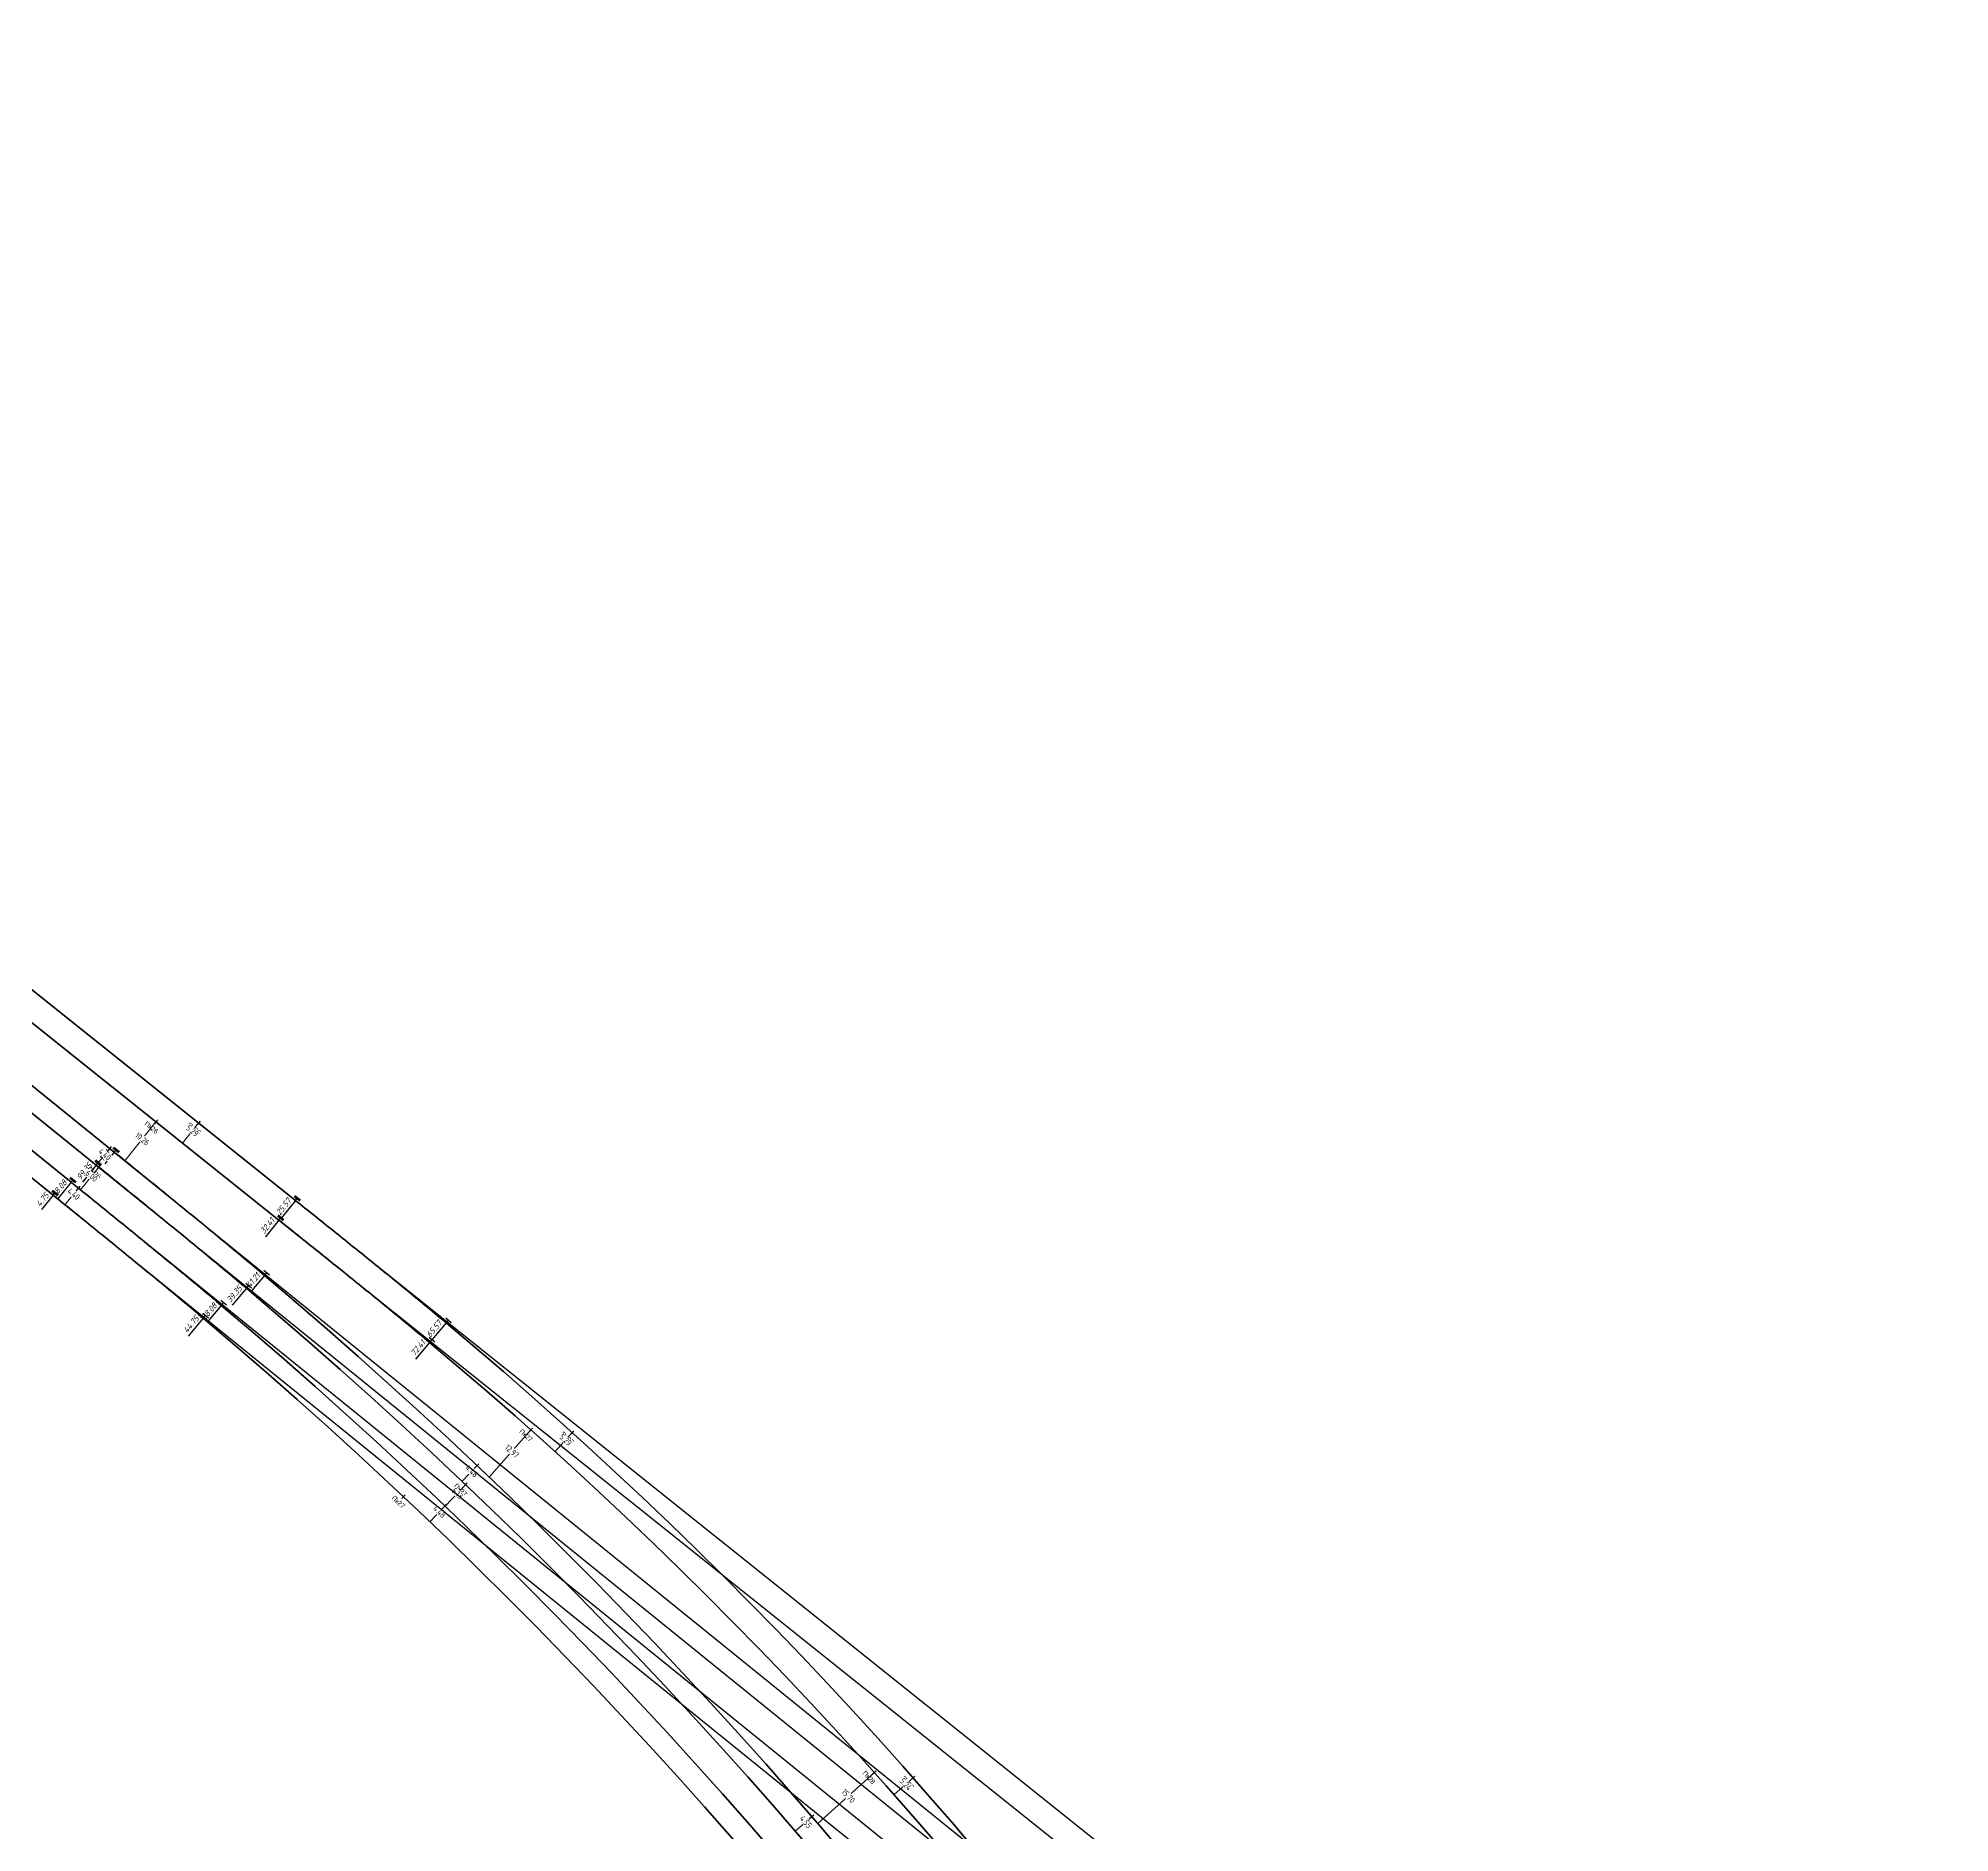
# Model space of a CAD drawing. Extents: x 10590 to 14299, y 7312 to 9553.
# Drawn here: x 12202.4 to 12596.3, y 8399.5 to 8769.1 of the extents above; entities that cross this region are included whole.
import ezdxf
from ezdxf.enums import TextEntityAlignment as Align

# ---------------------------------------------------------------- set-up
doc = ezdxf.new("R2010")
doc.units = 0
for name, color, linetype in [('Вершины', 7, 'Continuous'), ('Междупутья в плане', 7, 'Continuous'), ('Ось трассы', 7, 'Continuous'), ('Параметры кривых', 7, 'Continuous'), ('Пикетаж', 7, 'Continuous')]:
    doc.layers.add(name, color=color, linetype=linetype)
doc.styles.add('Междупутья', font='simplex.shx', dxfattribs={"width": 0.7, "height": 2.5})
doc.styles.add('Параметры кривых', font='SPDS.shx', dxfattribs={"oblique": 15, "height": 2.5})
doc.styles.add('Пикетаж', font='pragmai.shx', dxfattribs={"height": 2})

msp = doc.modelspace()

# ---------------------------------------------------------------- linework, layer by layer
at = {"color": 1}
for p, q in [((12227, 8546.32), (12226.37, 8545.54)), ((12235.77, 8546.08), (12235.15, 8545.3)), ((12217.47, 8540.83), (12216.84, 8540.05)), ((12304.28, 8482.83), (12303.61, 8482.08)), ((12312.8, 8482.29), (12312.13, 8481.55)), ((12293.19, 8475.49), (12292.5, 8474.77)), ((12278.02, 8469.08), (12277.34, 8468.35)), ((12375.09, 8412.22), (12374.35, 8411.55)), ((12383.07, 8411.14), (12382.32, 8410.48)), ((12362.21, 8403.13), (12361.46, 8402.47))]:
    msp.add_line(p, q, dxfattribs=at)
at = {"color": 1, "linetype": 'ByBlock', "lineweight": -2}
for p, q in [((12217.83, 8540.54), (12219, 8539.6)), ((12217.99, 8540.73), (12219.15, 8539.79)), ((12218.1, 8539.68), (12218.41, 8540.07)), ((12205.51, 8530.82), (12205.83, 8531.21)), ((12209.22, 8533.48), (12209.53, 8533.87)), ((12255.16, 8530.58), (12256.33, 8529.65)), ((12255.31, 8530.78), (12256.48, 8529.84)), ((12255.43, 8529.73), (12255.74, 8530.12)), ((12251.73, 8526.55), (12252.9, 8525.62)), ((12251.88, 8526.75), (12253.06, 8525.81)), ((12252, 8525.69), (12252.31, 8526.08)), ((12248.94, 8515.37), (12250.08, 8514.4)), ((12245.23, 8512.71), (12246.38, 8511.74)), ((12245.32, 8511.65), (12245.8, 8512.23)), ((12249.03, 8514.31), (12249.51, 8514.89)), ((12240.06, 8509.18), (12241.2, 8508.21)), ((12240.15, 8508.12), (12240.63, 8508.69)), ((12236.35, 8506.52), (12237.5, 8505.55)), ((12236.44, 8505.46), (12236.92, 8506.03)), ((12286.39, 8505.58), (12287.54, 8504.61)), ((12286.49, 8504.52), (12286.97, 8505.1)), ((12282.97, 8501.54), (12284.12, 8500.58)), ((12283.06, 8500.49), (12283.54, 8501.06))]:
    msp.add_line(p, q, dxfattribs=at)
at = {"layer": 'Вершины', "color": 1}
msp.add_line((12255.43, 8529.73), (12485.36, 8345.96), dxfattribs=at)
at = {"layer": 'Междупутья в плане', "color": 1, "lineweight": 15}
for p, q in [((12226.69, 8545.93), (12220.28, 8537.91)), ((12235.46, 8545.69), (12232.16, 8541.56)), ((12217.16, 8540.44), (12214.39, 8537.02)), ((12303.94, 8482.46), (12295.32, 8472.77)), ((12312.46, 8481.92), (12308.91, 8478)), ((12292.84, 8475.13), (12289.76, 8471.88)), ((12374.72, 8411.89), (12363.03, 8401.41)), ((12382.7, 8410.81), (12378.77, 8407.34)), ((12361.84, 8402.8), (12358.39, 8399.83))]:
    msp.add_line(p, q, dxfattribs=at)
at = {"layer": 'Ось трассы', "color": 1, "lineweight": 100, "flags": 128}
msp.add_lwpolyline([(12015.02, 8721.87), (12255.43, 8529.73, -0.000351), (12263.24, 8523.48, -0.001053), (12271.03, 8517.21, -0.001756), (12278.79, 8510.9, -0.002458), (12286.49, 8504.52, -0.139405), (12560.18, 8101.91, -0.002458), (12563.27, 8092.41, -0.001756), (12566.29, 8082.87, -0.001053), (12569.25, 8073.32, -0.000351), (12572.19, 8063.76), (12588.93, 8009.16, 0.001116)], format="xyb", dxfattribs=at)
at = {"layer": 'Параметры кривых', "color": 1}
for p, q in [((12218.1, 8539.68), (12216.15, 8537.27)), ((12209.22, 8533.48), (12206.35, 8529.94)), ((12205.51, 8530.82), (12203.13, 8527.88)), ((12255.43, 8529.73), (12252.56, 8526.14)), ((12252, 8525.69), (12249.23, 8522.23)), ((12245.32, 8511.65), (12242.38, 8508.16)), ((12249.03, 8514.31), (12246.35, 8511.13)), ((12240.15, 8508.12), (12237.21, 8504.63)), ((12236.44, 8505.46), (12233.32, 8501.76)), ((12286.49, 8504.52), (12283.54, 8501)), ((12283.06, 8500.49), (12280.19, 8497.06))]:
    msp.add_line(p, q, dxfattribs=at)

# ---------------------------------------------------------------- texts
at = {"layer": 'Параметры кривых', "color": 1, "style": 'Параметры кривых', "oblique": 15}
for s, rotation, p in [('1.21', 51.0261, (12217.32, 8539.51)), ('4.75', 51.0261, (12204.73, 8530.65)), ('98.08', 51.0261, (12208.44, 8533.31)), ('25.57', 51.3674, (12254.65, 8529.55)), ('32.41', 51.3674, (12251.22, 8525.52)), ('39.35', 49.8802, (12244.53, 8511.5)), ('41.21', 49.8802, (12248.24, 8514.16)), ('38.08', 49.8802, (12239.36, 8507.96)), ('44.75', 49.8802, (12235.65, 8505.3)), ('65.57', 50.0799, (12285.7, 8504.36)), ('72.41', 50.0799, (12282.28, 8500.33))]:
    msp.add_text(s, height=1.25, rotation=rotation, dxfattribs=at).set_placement(p, align=Align.RIGHT)
at = {"layer": 'Пикетаж', "color": 1, "style": 'Пикетаж'}
for s, rotation, p in [('Пк26', 321.3674, (12225.44, 8544.36)), ('Пк26', 321.3674, (12234.21, 8544.13)), ('Пк26', 321.0261, (12215.9, 8538.89)), ('Пк27', 318.3036, (12302.61, 8480.96)), ('Пк27', 317.8632, (12311.12, 8480.44)), ('Пк27', 316.5119, (12291.47, 8473.68)), ('Пк27', 316.7149, (12276.31, 8467.26)), ('Пк28', 311.8658, (12373.23, 8410.55)), ('Пк28', 311.4255, (12381.2, 8409.48)), ('Пк28', 310.7823, (12360.32, 8401.49))]:
    msp.add_text(s, height=1, rotation=rotation, dxfattribs=at).set_placement(p, align=Align.CENTER)

# ---------------------------------------------------------------- next in the draw order: wipeouts: each hides what was drawn before it
at = {"color": 1}
for points in [[(12232.61, 8544.42), (12233.54, 8545.59), (12235.79, 8543.8), (12234.85, 8542.63)], [(12309.54, 8480.83), (12310.54, 8481.94), (12312.68, 8480.01), (12311.67, 8478.9)], [(12379.66, 8410.1), (12380.78, 8411.09), (12382.74, 8408.87), (12381.62, 8407.88)]]:
    msp.add_wipeout(points, dxfattribs=at)

# ---------------------------------------------------------------- next in the draw order: linework, layer by layer
at = {"layer": 'Вершины', "color": 1}
msp.add_line((12252, 8525.69), (12481.93, 8341.93), dxfattribs=at)
at = {"layer": 'Ось трассы', "color": 1, "lineweight": 100, "flags": 128}
msp.add_lwpolyline([(12011.71, 8717.74), (12252, 8525.69, -0.000351), (12259.81, 8519.45, -0.001053), (12267.6, 8513.18, -0.001756), (12275.36, 8506.87, -0.002458), (12283.06, 8500.49, -0.139405), (12556.75, 8097.88, -0.002458), (12559.84, 8088.37, -0.001756), (12562.86, 8078.84, -0.001053), (12565.82, 8069.29, -0.000351), (12568.76, 8059.73), (12585.35, 8005.63, 0.001116)], format="xyb", dxfattribs=at)

# ---------------------------------------------------------------- next in the draw order: texts
at = {"layer": 'Междупутья в плане', "color": 1, "style": 'Междупутья', "width": 0.7}
for s, rotation, p in [('5.29', 321.3674, (12233.81, 8543.62)), ('5.29', 317.8632, (12310.69, 8479.96)), ('5.24', 311.4255, (12380.73, 8409.07))]:
    msp.add_text(s, height=1.25, rotation=rotation, dxfattribs=at).set_placement(p, align=Align.CENTER)

# ---------------------------------------------------------------- next in the draw order: wipeouts: each hides what was drawn before it
at = {"color": 1}
for points in [[(12222.02, 8542.93), (12222.96, 8544.1), (12225.72, 8541.89), (12224.79, 8540.72)], [(12298.21, 8478.71), (12299.21, 8479.83), (12301.88, 8477.45), (12300.89, 8476.33)], [(12367.59, 8407.9), (12368.71, 8408.9), (12371.1, 8406.23), (12369.98, 8405.23)]]:
    msp.add_wipeout(points, dxfattribs=at)

# ---------------------------------------------------------------- next in the draw order: linework, layer by layer
at = {"layer": 'Вершины', "color": 1}
msp.add_line((12218.1, 8539.68), (12466.22, 8338.94), dxfattribs=at)
at = {"layer": 'Ось трассы', "color": 1, "lineweight": 100, "flags": 128}
msp.add_lwpolyline([(11950.04, 8756.55), (12218.1, 8539.68, -0.000313), (12225.87, 8533.39, -0.000938), (12233.63, 8527.07, -0.001563), (12241.35, 8520.72, -0.002188), (12249.03, 8514.31, -0.136397), (12551.22, 8072.08, -0.002188), (12554.4, 8062.6, -0.001563), (12557.51, 8053.09, -0.000938), (12560.57, 8043.57, -0.000313), (12563.61, 8034.05), (12625.65, 7839.26, 0.000391), (12628.69, 7829.74, 0.001172), (12631.76, 7820.22, 0.001953), (12634.89, 7810.72, 0.002734), (12638.1, 7801.25, 0.061508), (12724.49, 7625.22, 0.002734), (12730.01, 7616.88, 0.001953), (12735.61, 7608.59, 0.001172), (12741.26, 7600.34, 0.000391), (12746.93, 7592.11), (12938.32, 7314.77)], format="xyb", dxfattribs=at)

# ---------------------------------------------------------------- next in the draw order: texts
at = {"layer": 'Междупутья в плане', "color": 1, "style": 'Междупутья', "width": 0.7}
for s, rotation, p in [('10.26', 321.3634, (12223.48, 8541.92)), ('12.97', 318.3036, (12299.63, 8477.62)), ('15.70', 311.8658, (12368.88, 8406.65))]:
    msp.add_text(s, height=1.25, rotation=rotation, dxfattribs=at).set_placement(p, align=Align.CENTER)

# ---------------------------------------------------------------- next in the draw order: wipeouts: each hides what was drawn before it
at = {"color": 1}
for points in [[(12214.56, 8539.55), (12215.5, 8540.72), (12217.77, 8538.88), (12216.83, 8537.72)], [(12290.16, 8474.42), (12291.19, 8475.51), (12293.3, 8473.5), (12292.27, 8472.41)], [(12359.07, 8402.34), (12360.2, 8403.32), (12362.11, 8401.11), (12360.97, 8400.13)]]:
    msp.add_wipeout(points, dxfattribs=at)

# ---------------------------------------------------------------- next in the draw order: linework, layer by layer
at = {"color": 1, "linetype": 'ByBlock', "lineweight": -2}
for p, q in [((12214.12, 8537.88), (12215.29, 8536.93)), ((12214.28, 8538.07), (12215.45, 8537.13)), ((12214.39, 8537.02), (12214.71, 8537.41))]:
    msp.add_line(p, q, dxfattribs=at)
at = {"color": 1}
for p, q in [((12215.21, 8537), (12214.58, 8536.22)), ((12290.83, 8471.55), (12290.14, 8470.83))]:
    msp.add_line(p, q, dxfattribs=at)
at = {"layer": 'Вершины', "color": 1}
msp.add_line((12214.39, 8537.02), (12462.51, 8336.28), dxfattribs=at)
at = {"layer": 'Междупутья в плане', "color": 1, "lineweight": 15}
for p, q in [((12214.9, 8536.61), (12211.12, 8531.94)), ((12290.48, 8471.19), (12286.26, 8466.75))]:
    msp.add_line(p, q, dxfattribs=at)
at = {"layer": 'Ось трассы', "color": 1, "lineweight": 100, "flags": 128}
msp.add_lwpolyline([(11969.77, 8734.92), (12214.39, 8537.02, -0.000313), (12222.16, 8530.73, -0.000938), (12229.92, 8524.41, -0.001563), (12237.64, 8518.06, -0.002188), (12245.32, 8511.65, -0.136397), (12547.51, 8069.42, -0.002188), (12550.69, 8059.94, -0.001563), (12553.8, 8050.43, -0.000938), (12556.87, 8040.91, -0.000313), (12559.91, 8031.39), (12625.56, 7825.23, 0.000391), (12628.6, 7815.7, 0.001172), (12631.67, 7806.19, 0.001953), (12634.8, 7796.69, 0.002734), (12638.02, 7787.22, 0.06143), (12724.26, 7611.4, 0.002734), (12729.78, 7603.06, 0.001953), (12735.38, 7594.77, 0.001172), (12741.02, 7586.52, 0.000391), (12746.7, 7578.28), (12794.17, 7509.45)], format="xyb", dxfattribs=at)
at = {"layer": 'Параметры кривых', "color": 1}
msp.add_line((12214.39, 8537.02), (12211.52, 8533.47), dxfattribs=at)

# ---------------------------------------------------------------- next in the draw order: texts
at = {"layer": 'Междупутья в плане', "color": 1, "style": 'Междупутья', "width": 0.7}
for s, rotation, p in [('4.40', 321.0261, (12215.77, 8538.73)), ('4.48', 316.5119, (12291.3, 8473.51)), ('4.55', 310.7823, (12360.11, 8401.32))]:
    msp.add_text(s, height=1.25, rotation=rotation, dxfattribs=at).set_placement(p, align=Align.CENTER)
at = {"layer": 'Параметры кривых', "color": 1, "style": 'Параметры кривых', "oblique": 15}
msp.add_text('99.35', height=1.25, rotation=51.0261, dxfattribs=at).set_placement((12213.61, 8536.85), align=Align.RIGHT)
at = {"layer": 'Пикетаж', "color": 1, "style": 'Пикетаж'}
for s, rotation, p in [('Пк26', 321.0258, (12213.64, 8535.05)), ('Пк27', 316.4052, (12289.11, 8469.74))]:
    msp.add_text(s, height=1, rotation=rotation, dxfattribs=at).set_placement(p, align=Align.CENTER)

# ---------------------------------------------------------------- next in the draw order: wipeouts: each hides what was drawn before it
at = {"color": 1}
for points in [[(12211.8, 8535.1), (12212.74, 8536.26), (12215.01, 8534.43), (12214.06, 8533.26)], [(12287.29, 8469.83), (12288.33, 8470.91), (12290.32, 8469.02), (12289.28, 8467.93)]]:
    msp.add_wipeout(points, dxfattribs=at)

# ---------------------------------------------------------------- next in the draw order: linework, layer by layer
at = {"color": 1, "linetype": 'ByBlock', "lineweight": -2}
for p, q in [((12208.95, 8534.34), (12210.12, 8533.4)), ((12209.11, 8534.54), (12210.27, 8533.6))]:
    msp.add_line(p, q, dxfattribs=at)
at = {"color": 1}
for p, q in [((12211.03, 8532.67), (12210.4, 8531.89)), ((12286.58, 8467.14), (12285.89, 8466.42))]:
    msp.add_line(p, q, dxfattribs=at)
at = {"layer": 'Вершины', "color": 1}
msp.add_line((12209.22, 8533.48), (12457.34, 8332.75), dxfattribs=at)
at = {"layer": 'Междупутья в плане', "color": 1, "lineweight": 15}
for p, q in [((12210.71, 8532.28), (12207.94, 8528.86)), ((12286.23, 8466.78), (12283.14, 8463.53))]:
    msp.add_line(p, q, dxfattribs=at)
at = {"layer": 'Ось трассы', "color": 1, "lineweight": 100, "flags": 128}
msp.add_lwpolyline([(11917.95, 8769.13), (12209.22, 8533.48, -0.000313), (12216.99, 8527.19, -0.000938), (12224.75, 8520.88, -0.001563), (12232.47, 8514.53, -0.002188), (12240.15, 8508.12, -0.136397), (12542.34, 8065.88, -0.002188), (12545.52, 8056.4, -0.001563), (12548.63, 8046.9, -0.000938), (12551.7, 8037.38, -0.000313), (12554.73, 8027.85), (12618.22, 7828.5, 0.000391), (12621.26, 7818.98, 0.001172), (12624.33, 7809.46, 0.001953), (12627.46, 7799.96, 0.002734), (12630.68, 7790.49, 0.06146), (12716.98, 7614.59, 0.002734), (12722.5, 7606.25, 0.001953), (12728.09, 7597.96, 0.001172), (12733.74, 7589.71, 0.000391), (12739.41, 7581.48), (12907.1, 7338.38)], format="xyb", dxfattribs=at)

# ---------------------------------------------------------------- next in the draw order: texts
at = {"layer": 'Междупутья в плане', "color": 1, "style": 'Междупутья', "width": 0.7}
for s, rotation, p in [('6.00', 321.023, (12213.01, 8534.28)), ('6.13', 316.4052, (12288.37, 8468.97))]:
    msp.add_text(s, height=1.25, rotation=rotation, dxfattribs=at).set_placement(p, align=Align.CENTER)
at = {"layer": 'Пикетаж', "color": 1, "style": 'Пикетаж'}
for s, rotation, p in [('Пк26', 321.0235, (12209.45, 8530.72)), ('Пк27', 316.3324, (12284.85, 8465.33))]:
    msp.add_text(s, height=1, rotation=rotation, dxfattribs=at).set_placement(p, align=Align.CENTER)

# ---------------------------------------------------------------- next in the draw order: wipeouts: each hides what was drawn before it
at = {"color": 1}
for points in [[(12208.12, 8531.39), (12209.06, 8532.55), (12211.33, 8530.72), (12210.38, 8529.55)], [(12283.54, 8466.07), (12284.58, 8467.16), (12286.69, 8465.14), (12285.65, 8464.06)]]:
    msp.add_wipeout(points, dxfattribs=at)

# ---------------------------------------------------------------- next in the draw order: linework, layer by layer
at = {"color": 1, "linetype": 'ByBlock', "lineweight": -2}
for p, q in [((12205.24, 8531.68), (12206.41, 8530.74)), ((12205.4, 8531.88), (12206.57, 8530.94))]:
    msp.add_line(p, q, dxfattribs=at)
at = {"layer": 'Вершины', "color": 1}
msp.add_line((12205.51, 8530.82), (12453.63, 8330.09), dxfattribs=at)
at = {"layer": 'Ось трассы', "color": 1, "lineweight": 100, "flags": 128}
msp.add_lwpolyline([(12001.25, 8696.08), (12205.51, 8530.82, -0.000313), (12213.28, 8524.53, -0.000938), (12221.04, 8518.22, -0.001563), (12228.76, 8511.87, -0.002188), (12236.44, 8505.46, -0.136397), (12538.63, 8063.22, -0.002188), (12541.82, 8053.74, -0.001563), (12544.93, 8044.24, -0.000938), (12547.99, 8034.72, -0.000313), (12551.03, 8025.19), (12622.1, 7802.03, 0.000391), (12625.14, 7792.51, 0.001172), (12628.21, 7782.99, 0.001953), (12631.34, 7773.49, 0.002734), (12634.56, 7764.02, 0.06146), (12720.85, 7588.12, 0.002734), (12726.37, 7579.78, 0.001953), (12731.97, 7571.49, 0.001172), (12737.62, 7563.24, 0.000391), (12743.29, 7555.01), (12889.58, 7342.94)], format="xyb", dxfattribs=at)

# ---------------------------------------------------------------- next in the draw order: texts
at = {"layer": 'Междупутья в плане', "color": 1, "style": 'Междупутья', "width": 0.7}
for s, rotation, p in [('4.40', 321.0238, (12209.33, 8530.57)), ('4.48', 316.3324, (12284.68, 8465.16))]:
    msp.add_text(s, height=1.25, rotation=rotation, dxfattribs=at).set_placement(p, align=Align.CENTER)

doc.saveas('drawing.dxf')
